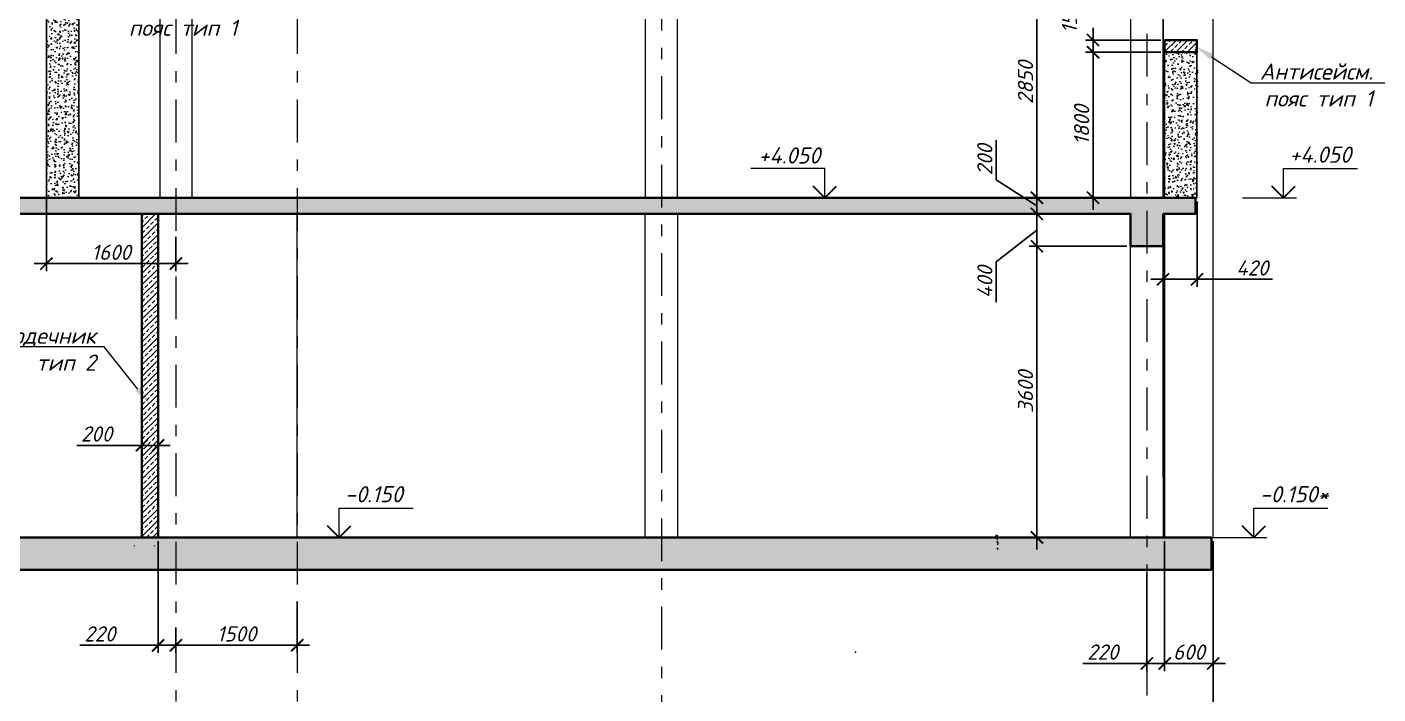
# Model space of a CAD drawing. Header units: millimetres. Extents: x -238377 to 196118, y -123284 to 30177.
# Drawn here: x 131744 to 148440, y -82473 to -74223 of the extents above; entities that cross this region are included whole.
import ezdxf
from ezdxf import colors
from ezdxf.entities.mleader import LeaderData, LeaderLine
from ezdxf.math import Vec2, Vec3

# ---------------------------------------------------------------- set-up
doc = ezdxf.new("R2010")
doc.units = ezdxf.units.MM
doc.header["$MEASUREMENT"] = 0
doc.linetypes.add('Штрихштриховая', pattern=[10936.110735, 5291.666508, -2116.666555, 1411.111116, -2116.666555])
doc.layers.get('0').update_dxf_attribs({"lineweight": 5})
doc.layers.add('#Hatch', color=7, linetype='Continuous', lineweight=5, true_color=0x4d4d4d)
for name, color, linetype, lineweight in [('#Бетон', 10, 'Continuous', 15), ('#Бетон монолитные пояса', 34, 'Continuous', 35), ('#Бетон разрез', 20, 'Continuous', 40), ('#Бетон сердечники', 12, 'Continuous', 40), ('#Выноски', 150, 'Continuous', 15), ('#Газобетон', 152, 'Continuous', 35), ('#Газобетон вид', 152, 'Continuous', 20), ('#размеры', 7, 'Continuous', 5), ('оси_Ном._пера__96', 7, 'Continuous', 5), ('перекрытие_Ном._пера__94', 252, 'Continuous', 13), ('перекрытие_Ном._пера__99', 7, 'Continuous', 40), ('подп стены Инжзащита_Ном._пера__97', 7, 'Continuous', 20), ('подп стены Инжзащита_Ном._пера__99', 7, 'Continuous', 40), ('стены наруж_Ном._пера__1', 7, 'Continuous', 25), ('чертеж_Ном._пера__96', 7, 'Continuous', 13), ('чертеж_Ном._пера__98', 7, 'Continuous', 35)]:
    doc.layers.add(name, color=color, linetype=linetype, lineweight=lineweight)
doc.layers.add('крыша', color=7, linetype='Continuous')
doc.styles.add('STEP PR', font='isocpeui.ttf')
doc.dimstyles.new('SPDS', dxfattribs={"dimscale": 10, "dimtxt": 2.5, "dimasz": 2, "dimexe": 1.25, "dimexo": 0.625, "dimtad": 1, "dimdec": 0, "dimrnd": 0.001, "dimtxsty": 'STEP PR', "dimblk": 'ARCHTICK', "dimcen": 2.5, "dimdle": 2, "dimclrd": 256, "dimclre": 256, "dimclrt": 7, "dimadec": 0, "dimazin": 2, "dimtfac": 0.75, "dimtdec": 0, "dimtmove": 1, "dimatfit": 3, "dimfxl": 1, "dimtolj": 1, "dimarcsym": 1})
pattern_1 = [(50, (0, 0), (143.45204, -12.55043), [15, -165]), (355, (0, 0), (-27.75027, 150.43843), [12, -132]), (100.45144, (11.95, -1.05), (115.70177, 137.888), [12.74804, -140.22842]), (46.1842, (0, 40), (213.44827, -33.10386), [22.5, -247.5]), (96.63564, (17.79, 37.24), (186.9324, 194.82372), [19.12207, -210.34275]), (351.18416, (0, 40), (186.9324, 194.82372), [18, -198]), (21, (20, 30), (119.38141, -80.52378), [15, -165]), (326, (20, 30), (48.66307, 145.03001), [12, -132]), (71.45144, (29.95, 23.29), (168.04448, 64.50623), [12.74804, -140.22842]), (37.5, (0, 0), (2.431971, 66.57877), [0, -130.4, 0, -134, 0, -132.5]), (7.5, (0, 0), (52.613907, 78.882342), [0, -76.4, 0, -127.4, 0, -50.5]), (327.5, (-44.6, 0), (106.764487, -4.510974), [0, -50, 0, -156, 0, -207]), (317.5, (-64.6, 0), (116.637234, 20.020996), [0, -65, 0, -103.6, 0, -147])]

# ---------------------------------------------------------------- blocks, each defined once
blk = doc.blocks.new('_ArchTick')
at = {"color": 0, "linetype": 'ByBlock', "const_width": 0.15}
blk.add_lwpolyline([(-0.5, -0.5), (0.5, 0.5)], dxfattribs=at)
blk = doc.blocks.new('*D934')
at = {"layer": '#размеры', "lineweight": -2, "transparency": 16777216}
for p, q in [((144225, -76785), (144225, -80686)), ((145337, -76935), (144131, -76935)), ((144663, -80536), (144131, -80536))]:
    blk.add_line(p, q, dxfattribs=at)
at = {"layer": 'Defpoints', "color": 0, "transparency": 16777216}
for p in [(145384, -76935), (144225, -80536), (144709, -80536)]:
    blk.add_point(p, dxfattribs=at)
at = {"layer": '#размеры', "lineweight": -2, "transparency": 16777216, "xscale": 150, "yscale": 150, "zscale": 150}
for p, rotation in [((144225, -76935), 90), ((144225, -80536), 270)]:
    blk.add_blockref('_ArchTick', p, dxfattribs=dict(at, rotation=rotation))
at = {"layer": '#размеры', "color": 7, "transparency": 16777216, "insert": (144084, -78735), "char_height": 187.5, "attachment_point": 5, "rotation": 90, "style": 'STEP PR'}
blk.add_mtext('\\A1;3600', dxfattribs=at)
blk = doc.blocks.new('*D939')
at = {"layer": '#размеры', "lineweight": -2, "transparency": 16777216}
for p, q in [((146404, -80583), (146404, -83404)), ((145584, -83129), (145584, -83404)), ((145434, -83310), (146554, -83310))]:
    blk.add_line(p, q, dxfattribs=at)
at = {"layer": 'Defpoints', "color": 0, "transparency": 16777216}
for p in [(146404, -80536), (145584, -83082), (146404, -83310)]:
    blk.add_point(p, dxfattribs=at)
at = {"layer": '#размеры', "lineweight": -2, "transparency": 16777216, "xscale": 150, "yscale": 150, "zscale": 150, "rotation": 180}
blk.add_blockref('_ArchTick', (145584, -83310), dxfattribs=at)
at = {"layer": '#размеры', "lineweight": -2, "transparency": 16777216, "xscale": 150, "yscale": 150, "zscale": 150}
blk.add_blockref('_ArchTick', (146404, -83310), dxfattribs=at)
at = {"layer": '#размеры', "color": 7, "transparency": 16777216, "insert": (145994, -83169), "char_height": 187.5, "attachment_point": 5, "style": 'STEP PR'}
blk.add_mtext('\\A1;820', dxfattribs=at)
blk = doc.blocks.new('*D981')
at = {"layer": '#размеры', "lineweight": -2, "transparency": 16777216}
for p, q in [((143722, -76113), (143722, -75621)), ((144225, -76435), (143722, -76113)), ((144225, -76185), (144225, -76685)), ((144191, -76335), (144318, -76335)), ((144191, -76535), (144318, -76535))]:
    blk.add_line(p, q, dxfattribs=at)
at = {"layer": 'Defpoints', "color": 0, "transparency": 16777216}
for p in [(144145, -76335), (144145, -76535), (144225, -76535)]:
    blk.add_point(p, dxfattribs=at)
at = {"layer": '#размеры', "lineweight": -2, "transparency": 16777216, "xscale": 150, "yscale": 150, "zscale": 150}
for p, rotation in [((144225, -76335), 90), ((144225, -76535), 270)]:
    blk.add_blockref('_ArchTick', p, dxfattribs=dict(at, rotation=rotation))
at = {"layer": '#размеры', "color": 7, "transparency": 16777216, "insert": (143582, -75867), "char_height": 187.5, "attachment_point": 5, "rotation": 90, "style": 'STEP PR'}
blk.add_mtext('\\A1;200', dxfattribs=at)
blk = doc.blocks.new('Отметка высоты (ГОСТ)[26]_3', base_point=(115341, -142))
at = {"layer": 'чертеж_Ном._пера__96', "linetype": 'Continuous', "lineweight": 5}
for p, q in [((115341, -142), (115341, 308)), ((115341, 308), (116483, 308)), ((114709, -142), (115541, -142))]:
    blk.add_line(p, q, dxfattribs=at)
at = {"layer": 'чертеж_Ном._пера__98', "linetype": 'Continuous'}
for q in [(115161, 38), (115521, 38)]:
    blk.add_line((115341, -142), q, dxfattribs=at)
blk = doc.blocks.new('*D880')
at = {"layer": '#размеры', "lineweight": -2, "transparency": 16777216}
for p, q in [((144225, -73335), (144225, -76485)), ((145337, -73485), (144131, -73485)), ((144493, -76335), (144131, -76335))]:
    blk.add_line(p, q, dxfattribs=at)
at = {"layer": 'Defpoints', "color": 0, "transparency": 16777216}
for p in [(145384, -73485), (144225, -76335), (144539, -76335)]:
    blk.add_point(p, dxfattribs=at)
at = {"layer": '#размеры', "lineweight": -2, "transparency": 16777216, "xscale": 150, "yscale": 150, "zscale": 150}
for p, rotation in [((144225, -73485), 90), ((144225, -76335), 270)]:
    blk.add_blockref('_ArchTick', p, dxfattribs=dict(at, rotation=rotation))
at = {"layer": '#размеры', "color": 7, "transparency": 16777216, "insert": (144084, -74910), "char_height": 187.5, "attachment_point": 5, "rotation": 90, "style": 'STEP PR'}
blk.add_mtext('\\A1;2850', dxfattribs=at)
blk = doc.blocks.new('*D881')
at = {"layer": '#размеры', "lineweight": -2, "transparency": 16777216}
for p, q in [((144225, -76385), (144225, -77085)), ((144191, -76535), (144318, -76535)), ((144225, -76735), (143722, -77127)), ((144191, -76935), (144318, -76935)), ((143722, -77127), (143722, -77628))]:
    blk.add_line(p, q, dxfattribs=at)
at = {"layer": 'Defpoints', "color": 0, "transparency": 16777216}
for p in [(144145, -76535), (144145, -76935), (144225, -76935)]:
    blk.add_point(p, dxfattribs=at)
at = {"layer": '#размеры', "lineweight": -2, "transparency": 16777216, "xscale": 150, "yscale": 150, "zscale": 150}
for p, rotation in [((144225, -76535), 90), ((144225, -76935), 270)]:
    blk.add_blockref('_ArchTick', p, dxfattribs=dict(at, rotation=rotation))
at = {"layer": '#размеры', "color": 7, "transparency": 16777216, "insert": (143582, -77378), "char_height": 187.5, "attachment_point": 5, "rotation": 90, "style": 'STEP PR'}
blk.add_mtext('\\A1;400', dxfattribs=at)
blk = doc.blocks.new('*D882')
at = {"layer": '#размеры', "lineweight": -2, "transparency": 16777216}
for p, q in [((131984, -76067), (131984, -77244)), ((133584, -76820), (133584, -77244)), ((133734, -77150), (131834, -77150))]:
    blk.add_line(p, q, dxfattribs=at)
at = {"layer": 'Defpoints', "color": 0, "transparency": 16777216}
for p in [(131984, -76021), (133584, -76773), (131984, -77150)]:
    blk.add_point(p, dxfattribs=at)
at = {"layer": '#размеры', "lineweight": -2, "transparency": 16777216, "xscale": 150, "yscale": 150, "zscale": 150, "rotation": 180}
blk.add_blockref('_ArchTick', (131984, -77150), dxfattribs=at)
at = {"layer": '#размеры', "lineweight": -2, "transparency": 16777216, "xscale": 150, "yscale": 150, "zscale": 150}
blk.add_blockref('_ArchTick', (133584, -77150), dxfattribs=at)
at = {"layer": '#размеры', "color": 7, "transparency": 16777216, "insert": (132784, -77010), "char_height": 187.5, "attachment_point": 5, "style": 'STEP PR'}
blk.add_mtext('\\A1;1600', dxfattribs=at)
blk = doc.blocks.new('*D982')
at = {"layer": '#размеры', "lineweight": -2, "transparency": 16777216}
for p, q in [((133164, -79351), (133164, -79304)), ((133364, -79351), (133364, -79304)), ((132358, -79398), (133164, -79398)), ((133014, -79398), (133514, -79398))]:
    blk.add_line(p, q, dxfattribs=at)
at = {"layer": 'Defpoints', "color": 0, "transparency": 16777216}
for p in [(133164, -79398), (133364, -79398), (133364, -79398)]:
    blk.add_point(p, dxfattribs=at)
at = {"layer": '#размеры', "lineweight": -2, "transparency": 16777216, "xscale": 150, "yscale": 150, "zscale": 150, "rotation": 180}
blk.add_blockref('_ArchTick', (133164, -79398), dxfattribs=at)
at = {"layer": '#размеры', "lineweight": -2, "transparency": 16777216, "xscale": 150, "yscale": 150, "zscale": 150}
blk.add_blockref('_ArchTick', (133364, -79398), dxfattribs=at)
at = {"layer": '#размеры', "color": 7, "transparency": 16777216, "insert": (132604, -79257), "char_height": 187.5, "attachment_point": 5, "style": 'STEP PR'}
blk.add_mtext('\\A1;200', dxfattribs=at)
blk = doc.blocks.new('*D983')
at = {"layer": '#размеры', "lineweight": -2, "transparency": 16777216}
for p, q in [((133364, -80583), (133364, -81965)), ((133584, -81650), (133584, -81965)), ((132398, -81871), (133364, -81871)), ((133214, -81871), (133734, -81871))]:
    blk.add_line(p, q, dxfattribs=at)
at = {"layer": 'Defpoints', "color": 0, "transparency": 16777216}
for p in [(133364, -80536), (133584, -81603), (133584, -81871)]:
    blk.add_point(p, dxfattribs=at)
at = {"layer": '#размеры', "lineweight": -2, "transparency": 16777216, "xscale": 150, "yscale": 150, "zscale": 150, "rotation": 180}
blk.add_blockref('_ArchTick', (133364, -81871), dxfattribs=at)
at = {"layer": '#размеры', "lineweight": -2, "transparency": 16777216, "xscale": 150, "yscale": 150, "zscale": 150}
blk.add_blockref('_ArchTick', (133584, -81871), dxfattribs=at)
at = {"layer": '#размеры', "color": 7, "transparency": 16777216, "insert": (132644, -81730), "char_height": 187.5, "attachment_point": 5, "style": 'STEP PR'}
blk.add_mtext('\\A1;220', dxfattribs=at)
blk = doc.blocks.new('*D984')
at = {"layer": '#размеры', "lineweight": -2, "transparency": 16777216}
for p, q in [((135084, -81330), (135084, -81965)), ((133584, -81771), (133584, -81965)), ((133434, -81871), (135234, -81871))]:
    blk.add_line(p, q, dxfattribs=at)
at = {"layer": 'Defpoints', "color": 0, "transparency": 16777216}
for p in [(135084, -81283), (133584, -81724), (135084, -81871)]:
    blk.add_point(p, dxfattribs=at)
at = {"layer": '#размеры', "lineweight": -2, "transparency": 16777216, "xscale": 150, "yscale": 150, "zscale": 150, "rotation": 180}
blk.add_blockref('_ArchTick', (133584, -81871), dxfattribs=at)
at = {"layer": '#размеры', "lineweight": -2, "transparency": 16777216, "xscale": 150, "yscale": 150, "zscale": 150}
blk.add_blockref('_ArchTick', (135084, -81871), dxfattribs=at)
at = {"layer": '#размеры', "color": 7, "transparency": 16777216, "insert": (134334, -81730), "char_height": 187.5, "attachment_point": 5, "style": 'STEP PR'}
blk.add_mtext('\\A1;1500', dxfattribs=at)
blk = doc.blocks.new('*D885')
at = {"layer": '#размеры', "lineweight": -2, "transparency": 16777216}
for p, q in [((146204, -76382), (146204, -77438)), ((145784, -76982), (145784, -77438)), ((145634, -77344), (146354, -77344)), ((147137, -77344), (146204, -77344))]:
    blk.add_line(p, q, dxfattribs=at)
at = {"layer": 'Defpoints', "color": 0, "transparency": 16777216}
for p in [(146204, -76335), (145784, -76935), (146204, -77344)]:
    blk.add_point(p, dxfattribs=at)
at = {"layer": '#размеры', "lineweight": -2, "transparency": 16777216, "xscale": 150, "yscale": 150, "zscale": 150, "rotation": 180}
blk.add_blockref('_ArchTick', (145784, -77344), dxfattribs=at)
at = {"layer": '#размеры', "lineweight": -2, "transparency": 16777216, "xscale": 150, "yscale": 150, "zscale": 150}
blk.add_blockref('_ArchTick', (146204, -77344), dxfattribs=at)
at = {"layer": '#размеры', "color": 7, "lineweight": 5, "transparency": 16777216, "insert": (146887, -77204), "char_height": 187.5, "attachment_point": 5, "style": 'STEP PR'}
blk.add_mtext('\\A1;420', dxfattribs=at)
blk = doc.blocks.new('*D986')
at = {"layer": '#размеры', "lineweight": -2, "transparency": 16777216}
for p, q in [((144919, -76485), (144919, -74385)), ((145757, -74535), (144825, -74535)), ((145337, -76335), (144825, -76335))]:
    blk.add_line(p, q, dxfattribs=at)
at = {"layer": 'Defpoints', "color": 0, "transparency": 16777216}
for p in [(144919, -74535), (145804, -74535), (145384, -76335)]:
    blk.add_point(p, dxfattribs=at)
at = {"layer": '#размеры', "lineweight": -2, "transparency": 16777216, "xscale": 150, "yscale": 150, "zscale": 150}
for p, rotation in [((144919, -74535), 90), ((144919, -76335), 270)]:
    blk.add_blockref('_ArchTick', p, dxfattribs=dict(at, rotation=rotation))
at = {"layer": '#размеры', "color": 7, "lineweight": 5, "transparency": 16777216, "insert": (144778, -75435), "char_height": 187.5, "attachment_point": 5, "rotation": 90, "style": 'STEP PR'}
blk.add_mtext('\\A1;1800', dxfattribs=at)
blk = doc.blocks.new('*D962')
at = {"layer": '#размеры', "lineweight": -2, "transparency": 16777216}
for p, q in [((145804, -80583), (145804, -82189)), ((146404, -80583), (146404, -82189)), ((145654, -82095), (146554, -82095))]:
    blk.add_line(p, q, dxfattribs=at)
at = {"layer": 'Defpoints', "color": 0, "transparency": 16777216}
for p in [(145804, -80536), (146404, -80536), (146404, -82095)]:
    blk.add_point(p, dxfattribs=at)
at = {"layer": '#размеры', "lineweight": -2, "transparency": 16777216, "xscale": 150, "yscale": 150, "zscale": 150, "rotation": 180}
blk.add_blockref('_ArchTick', (145804, -82095), dxfattribs=at)
at = {"layer": '#размеры', "lineweight": -2, "transparency": 16777216, "xscale": 150, "yscale": 150, "zscale": 150}
blk.add_blockref('_ArchTick', (146404, -82095), dxfattribs=at)
at = {"layer": '#размеры', "color": 7, "transparency": 16777216, "insert": (146104, -81954), "char_height": 187.5, "attachment_point": 5, "style": 'STEP PR'}
blk.add_mtext('\\A1;600', dxfattribs=at)
blk = doc.blocks.new('*D963')
at = {"layer": '#размеры', "lineweight": -2, "transparency": 16777216}
for p, q in [((145584, -80983), (145584, -82189)), ((145804, -80983), (145804, -82189)), ((144793, -82095), (145584, -82095)), ((145434, -82095), (145954, -82095))]:
    blk.add_line(p, q, dxfattribs=at)
at = {"layer": 'Defpoints', "color": 0, "transparency": 16777216}
for p in [(145584, -80936), (145804, -80936), (145804, -82095)]:
    blk.add_point(p, dxfattribs=at)
at = {"layer": '#размеры', "lineweight": -2, "transparency": 16777216, "xscale": 150, "yscale": 150, "zscale": 150, "rotation": 180}
blk.add_blockref('_ArchTick', (145584, -82095), dxfattribs=at)
at = {"layer": '#размеры', "lineweight": -2, "transparency": 16777216, "xscale": 150, "yscale": 150, "zscale": 150}
blk.add_blockref('_ArchTick', (145804, -82095), dxfattribs=at)
at = {"layer": '#размеры', "color": 7, "transparency": 16777216, "insert": (145039, -81954), "char_height": 187.5, "attachment_point": 5, "style": 'STEP PR'}
blk.add_mtext('\\A1;220', dxfattribs=at)
blk = doc.blocks.new('*D1002')
at = {"layer": '#размеры', "lineweight": -2, "transparency": 16777216}
for p, q in [((144919, -74685), (144919, -74235)), ((145757, -74385), (144825, -74385)), ((145757, -74535), (144825, -74535))]:
    blk.add_line(p, q, dxfattribs=at)
at = {"layer": 'Defpoints', "color": 0, "transparency": 16777216}
for p in [(144919, -74385), (145804, -74385), (145804, -74535)]:
    blk.add_point(p, dxfattribs=at)
at = {"layer": '#размеры', "lineweight": -2, "transparency": 16777216, "xscale": 150, "yscale": 150, "zscale": 150}
for p, rotation in [((144919, -74385), 90), ((144919, -74535), 270)]:
    blk.add_blockref('_ArchTick', p, dxfattribs=dict(at, rotation=rotation))
at = {"layer": '#размеры', "color": 7, "transparency": 16777216, "insert": (144627, -74122), "char_height": 187.5, "attachment_point": 5, "rotation": 90, "style": 'STEP PR'}
blk.add_mtext('\\A1;150', dxfattribs=at)

msp = doc.modelspace()

# ---------------------------------------------------------------- hatches: boundary and pattern name
at = {"layer": '#Hatch'}
h = msp.add_hatch(dxfattribs=at)
h.set_pattern_fill('AR-CONC', color=256, scale=20)
h.set_pattern_definition(pattern_1)
h.paths.add_polyline_path([(132383.5, -76335.3), (131983.7, -76335.3), (131983.7, -73115.4), (132383.5, -73115.4)])
h = msp.add_hatch(dxfattribs=at)
h.set_pattern_fill('ANSI33', color=256, scale=400)
h.paths.add_polyline_path([(146203.6, -74385.3), (145803.6, -74385.3), (145803.6, -74535.3), (146203.6, -74535.3)])
h = msp.add_hatch(dxfattribs=at)
h.set_pattern_fill('AR-CONC', color=256, scale=20)
h.set_pattern_definition(pattern_1)
h.paths.add_polyline_path([(146203.5, -76335.3), (145803.7, -76335.3), (145815.6, -74535.3), (146215.5, -74535.3)])
at = {"layer": '#Hatch', "linetype": 'Continuous', "true_color": 0xd9d9d9}
h = msp.add_hatch(color=254, dxfattribs=at)
h.paths.add_polyline_path([(133383.6, -76535.3), (133783.6, -76535.3)], flags=17)
h.paths.add_polyline_path([(145383.6, -76535.3), (145783.6, -76535.3), (145783.6, -76935.3), (145383.6, -76935.3)])
h.paths.add_polyline_path([(130683.6, -76535.3), (130683.6, -76335.3), (146183.6, -76335.3), (146183.6, -76535.3)])
at = {"layer": '#Hatch'}
h = msp.add_hatch(dxfattribs=at)
h.set_pattern_fill('ANSI33', color=256, scale=400)
h.paths.add_polyline_path([(133163.6, -80535.6), (133363.6, -80535.6), (133363.6, -76535.3), (133163.6, -76535.3)])
at = {"layer": '#Hatch', "linetype": 'Continuous', "true_color": 0xd9d9d9}
h = msp.add_hatch(color=254, dxfattribs=at)
h.paths.add_polyline_path([(134983.6, -80535.6), (135283.6, -80535.6)], flags=17)
h.paths.add_polyline_path([(133983.6, -80935.6), (134283.6, -80935.6), (134283.6, -80535.6), (134983.6, -80535.6), (134983.6, -80935.6), (135283.6, -80935.6)])
h.paths.add_polyline_path([(130583.7, -80538.1), (130982.7, -80538.1)], flags=17)
h.paths.add_polyline_path([(134983.6, -80935.6), (134983.6, -80535.6), (146383.7, -80535.6), (146383.7, -80935.6)])
h.paths.add_polyline_path([(134283.6, -80535.6), (133183.6, -80535.6), (130982.7, -80535.6), (130982.7, -80226.8), (130583.7, -80227.8), (130583.7, -80935.6), (133183.6, -80935.6), (133183.6, -80937), (134283.6, -80934.3)])

# ---------------------------------------------------------------- linework, layer by layer
at = {"layer": '#Бетон'}
for points in [[(133383.6, -76335.3), (133783.6, -76335.3), (133783.9, -70386), (133383.9, -70386)], [(139383.6, -76335.3), (139783.6, -76335.3), (139783.6, -71336), (139383.6, -71336)], [(145383.6, -76335.3), (145783.6, -76335.3), (145783.6, -73485.3), (145383.6, -73485.3)], [(139383.6, -76535.3), (139783.6, -76535.3), (139783.6, -80535.6), (139383.6, -80535.6)], [(145383.6, -76935.3), (145783.6, -76935.3), (145783.6, -80535.6), (145383.6, -80535.6)]]:
    msp.add_lwpolyline(points, close=True, dxfattribs=at)
at = {"layer": '#Бетон монолитные пояса', "lineweight": 40}
msp.add_lwpolyline([(145803.6, -74385.3), (146203.6, -74385.3), (146203.6, -74535.3), (145803.6, -74535.3), (145803.6, -74385.3)], dxfattribs=at)
at = {"layer": '#Бетон разрез', "linetype": 'Continuous'}
msp.add_line((146383.7, -80935.6), (146383.7, -80535.6), dxfattribs=at)
for points in [[(130683.6, -76535.3), (130683.6, -76335.3), (146183.6, -76335.3), (146183.6, -76535.3), (145783.6, -76535.3)], [(133783.6, -76535.3), (133783.6, -76535.3), (133383.6, -76535.3), (133383.6, -76535.3), (130683.6, -76535.3)], [(145783.6, -76535.3), (145783.6, -76935.3), (145383.6, -76935.3), (145383.6, -76535.3), (133783.6, -76535.3), (133783.6, -76535.3), (133383.6, -76535.3), (133383.6, -76535.3)], [(133183.6, -80535.6), (130982.7, -80535.6), (130982.7, -80227.3), (130583.7, -80227.3), (130583.7, -80535.6)], [(135283.6, -80535.6), (135283.6, -80535.6), (133183.6, -80535.6)], [(146383.7, -80535.6), (135283.6, -80535.6)], [(146383.7, -80935.6), (130583.7, -80935.6)]]:
    msp.add_lwpolyline(points, dxfattribs=at)
at = {"layer": '#Бетон сердечники', "color": 14, "lineweight": 40}
msp.add_lwpolyline([(133163.6, -80535.6), (133363.6, -80535.6), (133363.6, -76535.3), (133163.6, -76535.3)], close=True, dxfattribs=at)
at = {"layer": '#Газобетон', "lineweight": 30}
msp.add_lwpolyline([(131983.6, -69986), (132383.6, -69986), (132383.6, -76335.3), (131983.6, -76335.3)], close=True, dxfattribs=at)
msp.add_lwpolyline([(145803.6, -76335.3), (146203.6, -76335.3), (146203.6, -74535.3), (145803.6, -74535.3), (145803.6, -76335.3)], dxfattribs=at)
at = {"layer": '#Газобетон вид'}
for points in [[(145803.6, -76535.3), (145803.6, -80535.6), (146403.9, -80535.6), (146403.9, -72585.5), (145803.6, -72585.3), (145803.6, -73339.3), (146103.6, -73339.3)], [(133373.6, -80535.6), (135083.7, -80535.6), (135083.7, -76535.3), (130563.6, -76535.3), (130563.6, -80227.3), (130982.7, -80227.3), (130982.7, -80535.6), (133163.6, -80535.6)]]:
    msp.add_lwpolyline(points, dxfattribs=at)
at = {"layer": 'крыша', "lineweight": 30}
msp.add_lwpolyline([(145783.6, -73485.3), (145783.6, -76335.3)], dxfattribs=at)
at = {"layer": 'оси_Ном._пера__96', "linetype": 'Штрихштриховая', "ltscale": 0.1}
for p, q in [((133583.6, -67465.8), (133583.6, -83992.5)), ((135083.6, -67465.8), (135083.6, -83992.5)), ((139583.6, -69365.1), (139583.6, -84007.4)), ((145583.6, -71027.5), (145583.6, -84000.7))]:
    msp.add_line(p, q, dxfattribs=at)
at = {"layer": 'оси_Ном._пера__96', "linetype": 'Штрихштриховая'}
msp.add_point((141983.6, -81956.1), dxfattribs=at)
msp.add_point((141983.6, -81956.1), dxfattribs=at)
at = {"layer": 'перекрытие_Ном._пера__94', "color": 0, "linetype": 'Continuous'}
for p, q in [((143717.9, -80504.3), (143717.9, -80530.6)), ((143719.7, -80535.1), (143727, -80517.4)), ((143727, -80552.9), (143719.7, -80535.1)), ((143727, -80517.4), (143744.8, -80510.1)), ((143744.8, -80560.2), (143727, -80552.9)), ((143727.6, -80577.8), (143740.7, -80600.6)), ((143740.7, -80600.6), (143736.1, -80626.4)), ((143731.7, -80663.3), (143747.7, -80685.3))]:
    msp.add_line(p, q, dxfattribs=at)
at = {"layer": 'перекрытие_Ном._пера__99', "color": 0, "linetype": 'Continuous'}
msp.add_lwpolyline([(145383.6, -76535.3), (145383.6, -76935.3), (145783.6, -76935.3), (145783.6, -76535.3)], dxfattribs=at)
at = {"layer": 'подп стены Инжзащита_Ном._пера__97', "color": 1, "linetype": 'Continuous'}
for p, q in [((133069.5, -80640.1), (133077.3, -80635.6)), ((133317, -80640.1), (133324.7, -80635.6))]:
    msp.add_line(p, q, dxfattribs=at)
at = {"layer": 'стены наруж_Ном._пера__1'}
for points in [[(145783.6, -79792.6), (145783.6, -76935.3)], [(146382.9, -79792.6), (146383.6, -79792.6)]]:
    msp.add_lwpolyline(points, dxfattribs=at)

# ---------------------------------------------------------------- block references
at = {"layer": 'чертеж_Ном._пера__96', "linetype": 'Continuous', "yscale": 0.8, "zscale": 0.8}
for p, xscale in [((141603, -76335.3), -0.8), ((147273.6, -76335.3), 0.8), ((135601.9, -80535.6), 0.8), ((146907.8, -80535.6), 0.8)]:
    msp.add_blockref('Отметка высоты (ГОСТ)[26]_3', p, dxfattribs=dict(at, xscale=xscale))

# ---------------------------------------------------------------- texts
at = {"layer": 'подп стены Инжзащита_Ном._пера__99', "style": 'STEP PR'}
for s, p in [('+4.050', (140783.5, -75912.1)), ('+4.050', (147344.6, -75901.8)), ('-0.150', (135672.9, -80102.2)), ('-0.150*', (146978.8, -80102.1))]:
    msp.add_text(s, height=200, dxfattribs=at).set_placement(p)

# ---------------------------------------------------------------- dimensions: what is measured, and where the dimension line sits
at = {"layer": '#размеры'}
for base, p1, p2, angle, picture, middle in [((144224.5, -76335.3), (145383.9, -73485.3), (144539.5, -76335.3), 90, '*D880', (144083.9, -74910.3)), ((131983.6, -77150.3), (133583.6, -76772.8), (131983.6, -76020.5), 180, '*D882', (132783.6, -77009.6)), ((144224.5, -80535.6), (145383.6, -76935.3), (144709.4, -80535.6), 90, '*D934', (144083.9, -78735.5)), ((146403.9, -83310), (145583.6, -83081.9), (146403.9, -80535.6), 180, '*D939', (145993.7, -83169.4))]:
    dim = msp.add_linear_dim(base=base, p1=p1, p2=p2, angle=angle, dimstyle='SPDS', override={"dimscale": 75, "dimtxsty": 'STEP PR'}, dxfattribs=at)
    dim.commit()
    dim.dimension.update_dxf_attribs({"geometry": picture, "text_midpoint": middle})
for base, p1, p2, picture, middle in [((144919, -74385.3), (145803.6, -74535.3), (145803.6, -74385.3), '*D1002', (144767.7, -74122.5)), ((144224.5, -76535.3), (144144.5, -76335.3), (144144.5, -76535.3), '*D981', (143722.4, -76065.8)), ((144224.5, -76935.3), (144144.5, -76535.3), (144144.5, -76935.3), '*D881', (143722.4, -77173.8))]:
    dim = msp.add_linear_dim(base=base, p1=p1, p2=p2, angle=90, dimstyle='SPDS', override={"dimscale": 75, "dimtxsty": 'STEP PR'}, dxfattribs=at)
    dim.commit()
    dim.dimension.update_dxf_attribs({"geometry": picture, "text_midpoint": middle, "dimtype": 160})
at = {"layer": '#размеры', "lineweight": 5}
dim = msp.add_linear_dim(base=(144919, -74535.3), p1=(145383.6, -76335.3), p2=(145803.6, -74535.3), angle=90, dimstyle='SPDS', override={"dimscale": 75, "dimtxsty": 'STEP PR'}, dxfattribs=at)
dim.commit()
dim.dimension.update_dxf_attribs({"geometry": '*D986', "text_midpoint": (144778.4, -75435.3)})
dim = msp.add_linear_dim(base=(146203.6, -77344.5), p1=(145783.6, -76935.3), p2=(146203.6, -76335.3), dimstyle='SPDS', override={"dimscale": 75, "dimtxsty": 'STEP PR'}, dxfattribs=at)
dim.commit()
dim.dimension.update_dxf_attribs({"geometry": '*D885', "text_midpoint": (146886.6, -77264.8), "dimtype": 160})
at = {"layer": '#размеры'}
for base, p1, p2, picture, middle in [((133363.6, -79397.7), (133163.6, -79397.7), (133363.6, -79397.7), '*D982', (132604.1, -79508)), ((133583.6, -81871), (133363.6, -80535.6), (133583.6, -81603), '*D983', (132644.4, -81825.9)), ((145803.6, -82095), (145583.6, -80935.6), (145803.6, -80935.6), '*D963', (145039.2, -82124.6))]:
    dim = msp.add_linear_dim(base=base, p1=p1, p2=p2, dimstyle='SPDS', override={"dimscale": 75, "dimtxsty": 'STEP PR'}, dxfattribs=at)
    dim.commit()
    dim.dimension.update_dxf_attribs({"geometry": picture, "text_midpoint": middle, "dimtype": 160})
for base, p1, p2, picture, middle in [((146403.9, -82095), (145803.6, -80535.6), (146403.9, -80535.6), '*D962', (146103.7, -81954.4)), ((135083.6, -81871), (133583.6, -81724), (135083.6, -81283.3), '*D984', (134333.6, -81730.4))]:
    dim = msp.add_linear_dim(base=base, p1=p1, p2=p2, dimstyle='SPDS', override={"dimscale": 75, "dimtxsty": 'STEP PR'}, dxfattribs=at)
    dim.commit()
    dim.dimension.update_dxf_attribs({"geometry": picture, "text_midpoint": middle})

# ---------------------------------------------------------------- leaders
at = {"layer": '#Выноски'}
ml = msp.add_multileader_mtext('Standard', dxfattribs=at)
ml.set_content('Антисейсм.\\Pпояс{\\A1; тип 1     } ', color=256, style='STEP PR')
ml.set_leader_properties(color=256, linetype='ByLayer', lineweight=-1)
ml.build(insert=Vec2(0, 0))
ml.multileader.update_dxf_attribs({"text_left_attachment_type": 6, "text_right_attachment_type": 6, "dogleg_length": 0, "arrow_head_size": 240})
ctx = ml.context
ctx.base_point, ctx.char_height, ctx.arrow_head_size, ctx.landing_gap_size, ctx.plane_origin = Vec3(132836.6, -74040.1), 200, 240, 100, Vec3(140140, -86301)
ctx.left_attachment, ctx.right_attachment, ctx.text_align_type = 6, 6, 2
notes = []
notes.append((ctx, [(0, (1, 1, 0), (132836.6, -74040.1), (1, 0), 0, [(0, [(132383.6, -73160.6)], 0, [])])]))
ctx.mtext.insert, ctx.mtext.rotation, ctx.mtext.defined_height, ctx.mtext.alignment, ctx.mtext.flow_direction = Vec3(134344.3, -73800.1), 6.2831853, 130.9, 3, 5
ml = msp.add_multileader_mtext('Standard', dxfattribs=at)
ml.set_content('Антисейсм.\\Pпояс{\\A1; тип 1     } ', color=256, style='STEP PR')
ml.set_leader_properties(color=256, linetype='ByLayer', lineweight=-1)
ml.build(insert=Vec2(0, 0))
ml.multileader.update_dxf_attribs({"text_left_attachment_type": 6, "text_right_attachment_type": 6, "dogleg_length": 0, "arrow_head_size": 240})
ctx = ml.context
ctx.base_point, ctx.char_height, ctx.arrow_head_size, ctx.landing_gap_size, ctx.plane_origin = Vec3(146871.7, -74913.8), 200, 240, 100, Vec3(154175.2, -87174.7)
ctx.left_attachment, ctx.right_attachment, ctx.text_align_type = 6, 6, 2
notes.append((ctx, [(0, (1, 1, 0), (146871.7, -74913.8), (1, 0), 0, [(0, [(146183.6, -74460.3)], 0, [])])]))
ctx.mtext.insert, ctx.mtext.rotation, ctx.mtext.defined_height, ctx.mtext.alignment, ctx.mtext.flow_direction = Vec3(148379.5, -74673.8), 6.2831853, 130.9, 3, 5
ml = msp.add_multileader_mtext('Standard', dxfattribs=at)
ml.set_content('Сердечник \\P{\\A1;тип 2     } ', color=256, style='STEP PR')
ml.set_leader_properties(color=256, linetype='ByLayer', lineweight=-1)
ml.build(insert=Vec2(0, 0))
ml.multileader.update_dxf_attribs({"text_left_attachment_type": 6, "text_right_attachment_type": 6, "dogleg_length": 0, "arrow_head_size": 240})
ctx = ml.context
ctx.base_point, ctx.char_height, ctx.arrow_head_size, ctx.landing_gap_size, ctx.plane_origin = Vec3(131210.6, -78181), 200, 240, 100, Vec3(142217.8, -90770.4)
ctx.left_attachment, ctx.right_attachment, ctx.text_align_type = 6, 6, 2
notes.append((ctx, [(1, (1, 1, 0), (132696.2, -78181), (-1, 0), 0, [(0, [(133265.8, -78889.8)], 0, [])])]))
ctx.mtext.insert, ctx.mtext.rotation, ctx.mtext.defined_height, ctx.mtext.alignment, ctx.mtext.flow_direction = Vec3(132596.2, -77941), 6.2831853, 130.9, 3, 5
for ctx, leaders in notes:
    for number, flags, end, landing, length, lines in leaders:
        leader = LeaderData()
        leader.index, (leader.has_last_leader_line, leader.has_dogleg_vector, leader.attachment_direction) = number, flags
        leader.last_leader_point, leader.dogleg_vector, leader.dogleg_length = Vec3(end), Vec3(landing), length
        for number, points, colour, breaks in lines:
            line = LeaderLine()
            line.index, line.vertices, line.color, line.breaks = number, Vec3.list(points), colors.encode_raw_color(colour), breaks
            leader.lines.append(line)
        ctx.leaders.append(leader)

doc.saveas('drawing.dxf')
